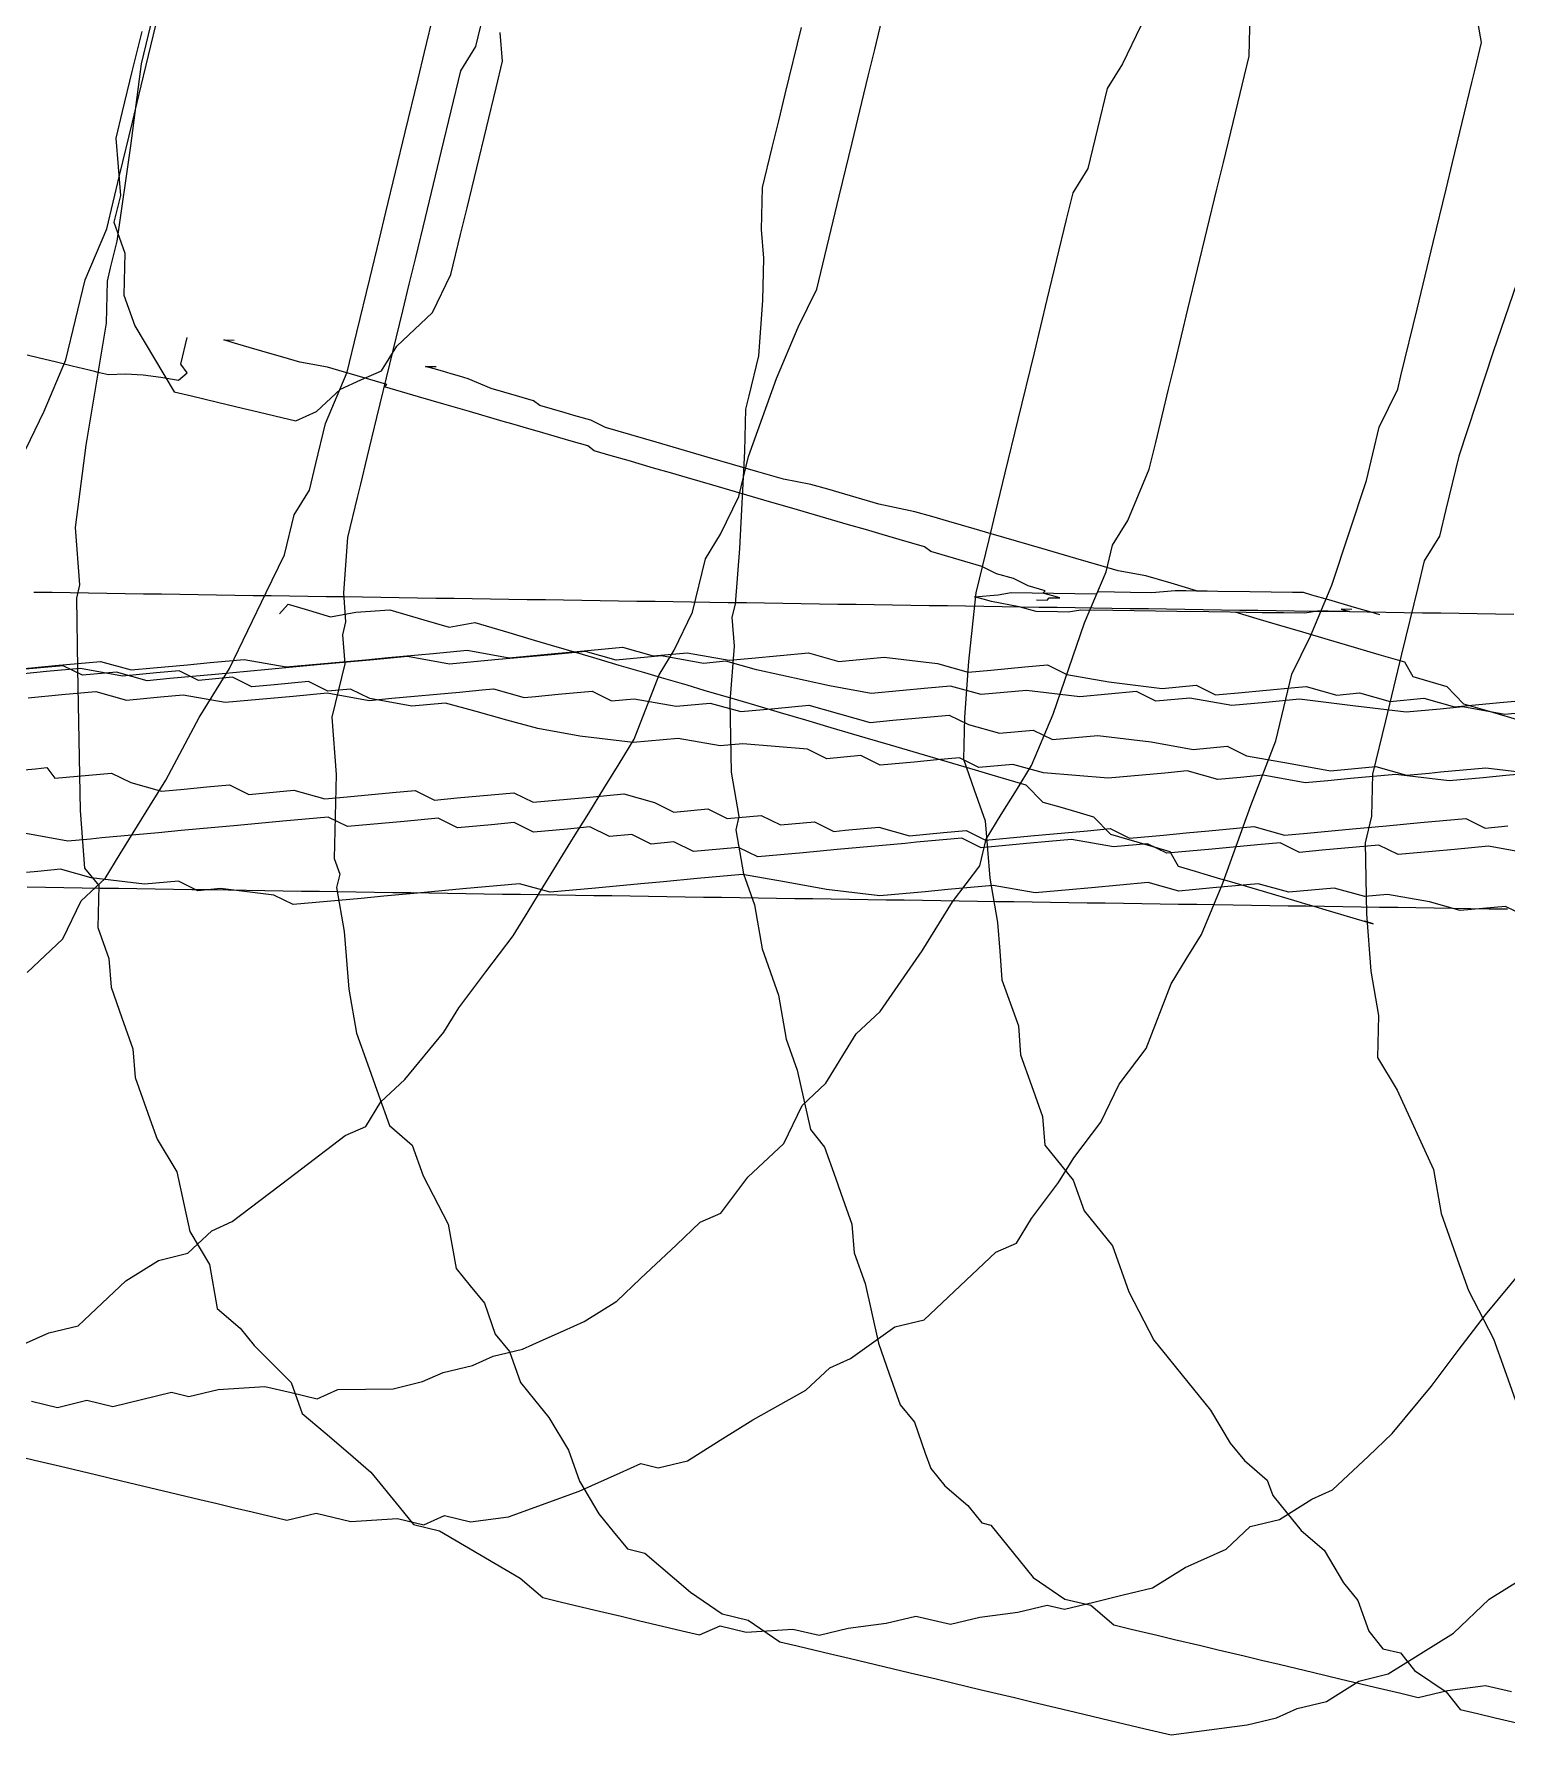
# Model space of a CAD drawing. Extents: x -228 to 716, y 164 to 702.
# Drawn here: x 288.5 to 395.9, y 376.5 to 500.5 of the extents above; entities that cross this region are included whole.
import ezdxf

# ---------------------------------------------------------------- set-up
doc = ezdxf.new("R2010")
doc.units = 0

msp = doc.modelspace()

# ---------------------------------------------------------------- linework, layer by layer
at = {"layer": '1', "color": 252}
for points in [[(286.011, 397.13, -165.102), (288.549, 396.525, -168.136), (290.45, 396.072, -170.41), (292.985, 395.467, -173.443), (294.89, 395.012, -175.72), (297.426, 394.41, -178.748), (300.598, 393.652, -182.544), (301.865, 393.351, -184.06), (303.13, 393.047, -185.578), (304.4, 392.745, -187.095), (306.937, 392.139, -190.128), (309.073, 392.657, -192.401), (311.612, 392.052, -195.435), (315.017, 392.269, -199.221), (316.919, 391.815, -201.497), (318.422, 392.484, -203.013), (320.325, 392.033, -205.285), (323.095, 392.397, -208.315), (328.24, 394.255, -213.616), (331.246, 395.598, -216.646), (332.75, 396.265, -218.16), (334.018, 395.964, -219.677), (336.155, 396.481, -221.95), (338.528, 397.972, -224.218), (340.9, 399.461, -226.488), (344.776, 401.623, -230.272), (346.515, 403.262, -231.783), (348.02, 403.932, -233.297), (351.261, 406.243, -236.321), (353.399, 406.763, -238.593), (355.138, 408.403, -240.106), (358.613, 411.687, -243.129), (360.117, 412.354, -244.64), (361.221, 414.148, -245.395), (363.197, 416.761, -246.903), (364.298, 418.557, -247.653), (366.272, 421.169, -249.166), (367.609, 423.933, -249.914), (369.584, 426.547, -251.423), (371.397, 431.257, -252.168), (372.499, 433.05, -252.92), (373.604, 434.842, -253.672), (375.179, 438.581, -254.42), (377.223, 444.259, -255.164), (379.034, 448.968, -255.907), (380.209, 453.829, -255.891), (381.551, 456.596, -256.643), (383.12, 460.332, -257.393), (385.636, 467.958, -258.128), (386.578, 471.845, -258.116), (387.916, 474.607, -258.867), (388.152, 475.581, -258.863), (389.329, 480.441, -258.85), (390.502, 485.301, -258.835), (391.447, 489.189, -258.824), (391.915, 491.131, -258.819), (392.622, 494.046, -258.811), (393.324, 496.963, -258.802), (393.56, 497.935, -258.798), (394.032, 499.88, -258.793), (393.466, 503.097, -257.269)], [(286.593, 404.458, -258.391), (289.598, 405.796, -261.416), (291.733, 406.317, -263.689), (293.472, 407.959, -265.2), (295.211, 409.601, -266.711), (297.58, 411.09, -268.98), (299.718, 411.61, -271.254), (301.459, 413.251, -272.764), (302.964, 413.92, -274.28), (307.073, 417.051, -278.06), (311.186, 420.183, -281.843), (312.688, 420.853, -283.355), (313.792, 422.645, -284.108), (315.531, 424.285, -285.62), (318.374, 427.722, -287.883), (319.478, 429.514, -288.636), (321.451, 432.128, -290.147), (323.425, 434.743, -291.655), (324.529, 436.534, -292.406), (325.633, 438.327, -293.159), (327.841, 441.913, -294.664), (328.945, 443.706, -295.416), (330.049, 445.498, -296.17), (331.155, 447.291, -296.924), (332.257, 449.085, -297.675), (334.068, 453.792, -298.419), (335.172, 455.586, -299.176), (336.513, 458.35, -299.924), (337.45, 462.238, -299.913), (338.554, 464.031, -300.664), (339.897, 466.796, -301.416), (340.602, 469.713, -301.407), (342.645, 475.394, -302.149), (344.222, 479.128, -302.896), (345.563, 481.893, -303.645), (347.207, 488.697, -303.627), (348.146, 492.586, -303.616), (348.852, 495.503, -303.608), (349.324, 497.447, -303.601), (349.793, 499.391, -303.596), (350.733, 503.278, -303.585)], [(297.497, 503.203, -90.9323), (296.322, 498.342, -90.9456), (295.547, 492.361, -91.7205), (294.536, 485.403, -92.4989), (294.064, 483.458, -92.5045), (293.831, 482.488, -92.5072), (293.757, 479.422, -93.2738), (292.278, 470.52, -94.0561), (291.498, 464.537, -94.8314), (291.828, 460.347, -96.3602), (291.594, 459.375, -96.361), (291.685, 454.214, -97.8933), (291.778, 449.052, -99.424), (291.869, 443.889, -100.955), (292.196, 439.698, -102.483), (293.229, 438.421, -104.003), (293.159, 435.357, -104.767), (293.957, 433.109, -106.291), (294.12, 431.013, -107.056), (294.919, 428.766, -108.578), (295.716, 426.521, -110.099), (295.883, 424.427, -110.863), (297.077, 421.057, -113.147), (297.477, 419.931, -113.91), (298.909, 417.535, -116.189), (299.87, 413.194, -118.475), (301.302, 410.798, -120.756), (301.866, 407.577, -122.28), (303.533, 406.151, -124.558), (304.566, 404.878, -126.077), (307.264, 402.178, -129.875), (308.063, 399.93, -131.397), (309.73, 398.507, -133.675), (311.399, 397.079, -135.953), (313.064, 395.653, -138.231), (315.133, 393.106, -141.268), (316.165, 391.83, -142.788), (318.066, 391.378, -145.063), (321.002, 389.651, -148.858), (323.938, 387.922, -152.653), (325.604, 386.496, -154.931), (326.873, 386.193, -156.449), (329.41, 385.586, -159.483), (331.31, 385.135, -161.757), (332.58, 384.832, -163.275), (335.749, 384.078, -167.065), (337.016, 383.773, -168.582), (338.522, 384.442, -170.098), (340.423, 383.99, -172.373), (343.831, 384.203, -176.159), (345.733, 383.75, -178.434), (347.866, 384.27, -180.709), (350.64, 384.636, -183.738), (352.779, 385.154, -186.012), (355.315, 384.55, -189.045), (357.452, 385.069, -191.316), (360.225, 385.435, -194.349), (362.359, 385.955, -196.62), (363.63, 385.652, -198.135), (365.766, 386.171, -200.41), (367.904, 386.689, -202.679), (370.041, 387.209, -204.953), (372.415, 388.698, -207.223), (375.422, 390.037, -210.253), (377.157, 391.678, -211.762), (379.297, 392.195, -214.036), (381.667, 393.687, -216.305), (383.172, 394.355, -217.82), (385.781, 396.817, -220.085), (387.517, 398.459, -221.597), (390.361, 401.895, -223.861), (392.335, 404.507, -225.37), (394.309, 407.121, -226.876), (397.152, 410.555, -229.14)], [(321.407, 502.519, -76.0805), (320.7, 499.605, -76.0887), (319.596, 497.812, -75.3368), (318.892, 494.898, -75.3443), (318.186, 491.981, -75.3517), (317.011, 487.12, -75.3664), (316.306, 484.204, -75.3739), (315.835, 482.26, -75.3794), (315.366, 480.318, -75.3841), (313.486, 472.541, -75.4064), (312.779, 469.623, -75.4157), (312.31, 467.681, -75.4219), (312.074, 466.707, -75.4236), (311.367, 463.792, -75.4323), (311.063, 459.753, -76.2031), (311.226, 457.657, -76.9658), (310.991, 456.688, -76.9684), (311.156, 454.59, -77.7333), (310.214, 450.702, -77.7438), (310.543, 446.51, -79.2723), (310.472, 443.446, -80.0385), (310.398, 440.379, -80.8052), (310.801, 439.255, -81.567), (310.563, 438.284, -81.5699), (311.125, 435.062, -83.095), (311.454, 430.873, -84.623), (312.016, 427.656, -86.1458), (312.814, 425.407, -87.6691), (313.611, 423.161, -89.1914), (314.41, 420.914, -90.7135), (316.079, 419.489, -92.9921), (316.876, 417.244, -94.5146), (318.708, 413.722, -97.5563), (319.27, 410.505, -99.0794), (320.303, 409.231, -100.599), (321.336, 407.956, -102.119), (322.134, 405.709, -103.643), (323.166, 404.434, -105.162), (323.963, 402.19, -106.684), (324.999, 400.912, -108.202), (326.031, 399.638, -109.723), (327.464, 397.241, -112.003), (328.262, 394.994, -113.525), (329.692, 392.596, -115.805), (330.727, 391.323, -117.324), (331.761, 390.049, -118.845), (333.027, 389.747, -120.36), (336.363, 386.895, -124.918), (338.663, 385.318, -127.951), (340.567, 384.863, -130.229), (342.868, 383.285, -133.264), (344.136, 382.985, -134.783), (346.671, 382.38, -137.814), (347.939, 382.077, -139.332), (349.844, 381.624, -141.607), (352.378, 381.019, -144.639), (354.279, 380.568, -146.916), (355.55, 380.262, -148.432), (357.451, 379.81, -150.708), (359.99, 379.205, -153.741), (361.256, 378.901, -155.258), (364.426, 378.146, -159.047), (366.963, 377.542, -162.081), (369.5, 376.935, -165.116), (371.402, 376.482, -167.391), (374.173, 376.85, -170.421), (376.945, 377.219, -173.453), (379.082, 377.734, -175.725), (380.585, 378.406, -177.24), (382.724, 378.924, -179.513), (385.095, 380.415, -181.781), (387.232, 380.931, -184.054), (389.607, 382.423, -186.324), (391.978, 383.912, -188.592), (394.585, 386.377, -190.859), (396.957, 387.863, -193.128)], [(287.907, 470.243, -346.891), (289.248, 473.008, -347.64), (290.822, 476.744, -348.386), (291.527, 479.657, -348.38), (292.233, 482.574, -348.372), (293.807, 486.311, -349.116), (294.748, 490.201, -349.107), (295.688, 494.088, -349.096), (296.159, 496.03, -349.09), (297.57, 501.863, -349.073)], [(288.001, 432.071, -318.1), (290.609, 434.53, -320.368), (291.948, 437.295, -321.119), (293.688, 438.937, -322.63), (294.791, 440.729, -323.381), (296.998, 444.316, -324.887), (298.105, 446.107, -325.64), (300.546, 450.665, -327.143), (302.755, 454.251, -328.648), (304.098, 457.015, -329.4), (305.435, 459.78, -330.151), (306.775, 462.542, -330.898), (307.48, 465.46, -330.893), (308.584, 467.255, -331.642), (309.053, 469.199, -331.637), (309.761, 472.114, -331.628), (311.336, 475.852, -332.377), (312.04, 478.768, -332.369), (312.98, 482.656, -332.358), (313.686, 485.573, -332.349), (314.158, 487.515, -332.342), (314.861, 490.43, -332.334), (315.567, 493.345, -332.325), (316.508, 497.235, -332.315), (316.978, 499.178, -332.31), (317.684, 502.095, -332.302)], [(288.315, 400.822, -211.387), (290.22, 400.368, -213.66), (292.355, 400.886, -215.932), (294.258, 400.431, -218.207), (298.533, 401.468, -222.752), (299.799, 401.167, -224.269), (301.937, 401.684, -226.541), (305.343, 401.9, -230.331), (307.248, 401.447, -232.606), (309.147, 400.992, -234.882), (310.652, 401.663, -236.394), (314.69, 401.728, -240.942), (316.829, 402.246, -243.214), (318.331, 402.913, -244.73), (320.47, 403.434, -246.999), (321.972, 404.103, -248.515), (324.11, 404.623, -250.787), (325.612, 405.29, -252.301), (327.116, 405.962, -253.815), (328.622, 406.629, -255.329), (330.991, 408.119, -257.597), (332.73, 409.762, -259.111), (335.339, 412.224, -261.378), (337.076, 413.865, -262.886), (338.58, 414.533, -264.402), (340.553, 417.148, -265.91), (343.162, 419.61, -268.178), (344.501, 422.376, -268.93), (346.238, 424.02, -270.437), (348.448, 427.603, -271.943), (350.186, 429.244, -273.457), (353.263, 433.652, -275.716), (355.474, 437.237, -277.221), (357.446, 439.852, -278.732), (357.915, 441.794, -278.726), (359.022, 443.589, -279.478), (360.123, 445.38, -280.23), (361.23, 447.174, -280.983), (362.803, 450.912, -281.732), (365.086, 457.564, -282.468), (366.659, 461.301, -283.218), (367.13, 463.24, -283.213), (368.233, 465.037, -283.966), (369.807, 468.774, -284.712), (370.276, 470.718, -284.706), (370.748, 472.662, -284.703), (371.217, 474.605, -284.696), (371.687, 476.551, -284.689), (372.628, 480.437, -284.678), (373.334, 483.353, -284.672), (374.038, 486.269, -284.664), (374.745, 489.185, -284.654), (375.214, 491.128, -284.649), (375.919, 494.045, -284.64), (377.098, 498.905, -284.625), (377.168, 501.973, -283.86)], [(369.188, 501.099, -22.658), (367.848, 498.336, -21.9079), (366.744, 496.543, -21.1554), (366.041, 493.628, -21.1647), (365.333, 490.711, -21.1724), (364.228, 488.919, -20.4203), (363.758, 486.976, -20.4242), (362.348, 481.143, -20.4417), (361.408, 477.253, -20.4528), (360.229, 472.395, -20.4684), (359.29, 468.505, -20.4786), (358.585, 465.59, -20.4864), (358.115, 463.644, -20.4908), (357.175, 459.755, -20.5039), (356.633, 454.747, -21.2777), (356.327, 450.705, -22.0452), (356.258, 447.64, -22.8121), (357.052, 445.394, -24.3347), (357.852, 443.146, -25.8561), (358.181, 438.957, -27.3847), (358.744, 435.736, -28.9105), (358.905, 433.644, -29.6711), (359.07, 431.547, -30.4358), (360.266, 428.178, -32.7192), (360.431, 426.082, -33.4852), (361.229, 423.836, -35.0091), (362.026, 421.59, -36.5302), (362.19, 419.494, -37.2942), (364.257, 416.945, -40.3325), (365.054, 414.697, -41.853), (367.122, 412.151, -44.8933), (368.319, 408.783, -47.1785), (370.148, 405.261, -50.2172), (371.183, 403.986, -51.7397), (372.213, 402.712, -53.2566), (374.28, 400.161, -56.2973), (375.715, 397.763, -58.5763), (376.745, 396.49, -60.0953), (378.414, 395.066, -62.3729), (378.813, 393.943, -63.1355), (379.846, 392.668, -64.6545), (380.88, 391.392, -66.1746), (382.546, 389.967, -68.4517), (383.976, 387.571, -70.733), (385.01, 386.296, -72.2516), (385.809, 384.047, -73.7747), (386.843, 382.774, -75.2939), (388.111, 382.471, -76.8099), (389.142, 381.195, -78.3306), (391.443, 379.618, -81.3688), (392.477, 378.345, -82.8844), (393.746, 378.042, -84.3993), (395.015, 377.743, -85.9178), (397.549, 377.137, -88.9521)], [(296.356, 500.69, -195.566), (295.649, 497.774, -195.574), (294.944, 494.857, -195.583), (294.472, 492.913, -195.588), (294.641, 490.821, -196.35), (294.803, 488.725, -197.116), (294.332, 486.78, -197.12), (295.13, 484.533, -198.642), (295.061, 481.466, -199.41), (295.857, 479.221, -200.932), (297.29, 476.821, -203.213), (298.72, 474.425, -205.494), (299.989, 474.121, -207.009), (301.894, 473.668, -209.285), (303.794, 473.214, -211.561), (304.428, 473.062, -212.319), (307.6, 472.308, -216.109), (309.103, 472.977, -217.624), (310.84, 474.618, -219.135), (312.343, 475.285, -220.648), (313.847, 475.958, -222.163), (314.952, 477.75, -222.915), (317.562, 480.212, -225.183), (318.896, 482.977, -225.933), (319.604, 485.894, -225.924), (320.074, 487.837, -225.918), (320.78, 490.752, -225.911), (321.485, 493.668, -225.903), (322.189, 496.585, -225.895), (322.66, 498.526, -225.89), (322.498, 500.626, -225.124)], [(344.42, 500.98, -44.6636), (343.245, 496.119, -44.6777), (342.775, 494.177, -44.6835), (342.303, 492.231, -44.688), (341.6, 489.316, -44.6943), (341.527, 486.248, -45.4632), (341.69, 484.155, -46.2257), (341.619, 481.089, -46.9925), (341.312, 477.047, -47.7619), (340.61, 474.132, -47.7684), (340.373, 473.161, -47.7739), (340.302, 470.093, -48.5394), (339.926, 462.986, -50.0761), (339.621, 458.946, -50.8455), (339.382, 457.977, -50.8486), (339.547, 455.879, -51.6148), (339.24, 451.84, -52.3833), (339.335, 446.679, -53.9128), (339.896, 443.459, -55.4375), (339.659, 442.484, -55.4409), (340.225, 439.268, -56.9671), (341.023, 437.021, -58.4873), (341.584, 433.803, -60.0134), (342.782, 430.433, -62.2969), (343.347, 427.216, -63.8216), (344.142, 424.968, -65.3444), (345.104, 420.629, -67.6299), (346.137, 419.352, -69.1508), (346.935, 417.106, -70.6708), (347.335, 415.984, -71.4318), (348.132, 413.736, -72.9545), (348.296, 411.641, -73.7198), (349.092, 409.395, -75.2387), (350.057, 405.056, -77.5246), (350.855, 402.806, -79.0488), (351.651, 400.56, -80.5709), (352.688, 399.286, -82.0879), (353.482, 397.041, -83.6139), (353.881, 395.918, -84.3748), (354.914, 394.642, -85.8945), (356.582, 393.219, -88.1707), (357.612, 391.942, -89.6902), (358.248, 391.789, -90.449), (360.314, 389.24, -93.4867), (361.348, 387.968, -95.0078), (363.649, 386.391, -98.0442), (365.554, 385.936, -100.32), (367.219, 384.513, -102.598), (368.488, 384.209, -104.115), (370.391, 383.757, -106.389), (371.655, 383.455, -107.905), (373.561, 383, -110.18), (374.827, 382.697, -111.697), (376.73, 382.243, -113.974), (377.998, 381.941, -115.49), (379.266, 381.637, -117.008), (381.801, 381.035, -120.041), (383.708, 380.58, -122.315), (386.242, 379.975, -125.349), (388.143, 379.521, -127.625), (389.413, 379.219, -129.141), (391.55, 379.735, -131.413), (394.322, 380.102, -134.444), (396.221, 379.65, -136.719)], [(397.157, 483.991, -3.7744), (394.875, 477.34, -3.0347), (392.363, 469.718, -2.2971), (391.422, 465.827, -2.3079), (390.955, 463.882, -2.3141), (389.847, 462.09, -1.5644), (389.377, 460.142, -1.5693), (388.202, 455.286, -1.5817), (387.028, 450.424, -1.5941), (386.085, 446.535, -1.6069), (386.014, 443.47, -2.3751), (385.543, 441.528, -2.379), (385.637, 436.365, -3.9089), (385.965, 432.172, -5.4379), (386.528, 428.954, -6.9633), (386.454, 425.887, -7.7297), (387.889, 423.49, -10.0099), (390.517, 417.722, -14.5725), (391.078, 414.505, -16.1018), (392.276, 411.134, -18.3825), (393.074, 408.889, -19.903), (394.904, 405.368, -22.9464), (395.702, 403.12, -24.4708), (396.498, 400.874, -25.9927)], [(288.019, 477.12, -242.675), (288.901, 476.904, -241.891), (290.049, 476.624, -240.875), (291.279, 476.323, -239.789), (292.532, 476.015, -238.68), (292.906, 475.924, -238.346), (293.053, 475.887, -238.217), (293.064, 475.885, -238.207), (293.064, 475.885, -238.207), (293.064, 475.885, -238.207), (293.064, 475.885, -238.207), (293.064, 475.885, -238.207), (293.064, 475.885, -238.207), (293.948, 475.672, -237.424), (295.178, 475.73, -236.407), (296.462, 475.65, -235.322), (297.75, 475.488, -234.21), (299.033, 475.273, -233.096), (299.683, 475.815, -232.661), (299.211, 476.44, -231.862), (299.211, 476.44, -231.862), (299.211, 476.44, -231.862), (299.211, 476.44, -231.862), (299.211, 476.44, -231.862), (299.211, 476.44, -231.862), (299.682, 478.381, -231.855)], [(361.581, 459.241, -383.522), (362.358, 459.229, -382.894), (362.517, 459.399, -381.497), (362.517, 459.399, -381.497), (363.294, 459.386, -380.868), (362.677, 459.565, -380.103), (362.677, 459.565, -380.103), (362.677, 459.565, -380.103), (362.677, 459.565, -380.103), (362.677, 459.565, -380.103), (362.677, 459.565, -380.103), (362.677, 459.565, -380.103), (362.677, 459.565, -380.103), (362.058, 459.746, -379.336), (362.218, 459.913, -377.941), (360.984, 460.272, -376.41), (359.908, 460.8, -373.483), (358.672, 461.159, -371.951), (357.597, 461.687, -369.027), (356.362, 462.047, -367.492), (355.127, 462.407, -365.963), (353.892, 462.766, -364.431), (353.434, 463.114, -362.271), (351.581, 463.651, -359.972), (350.345, 464.012, -358.44), (349.112, 464.371, -356.91), (347.876, 464.73, -355.379), (346.641, 465.09, -353.847), (345.405, 465.449, -352.315), (344.172, 465.809, -350.784), (341.699, 466.526, -347.721), (340.465, 466.886, -346.188), (339.228, 467.246, -344.657), (337.995, 467.606, -343.126), (336.142, 468.145, -340.83), (334.909, 468.503, -339.299), (333.672, 468.862, -337.767), (331.82, 469.402, -335.469), (330.584, 469.762, -333.938), (329.348, 470.121, -332.405), (328.891, 470.47, -330.245), (327.655, 470.829, -328.714), (325.185, 471.548, -325.651), (324.568, 471.727, -324.885), (323.332, 472.087, -323.354), (322.716, 472.266, -322.588), (320.243, 472.984, -319.524), (318.393, 473.524, -317.228), (316.537, 474.065, -314.929), (315.304, 474.424, -313.399), (314.068, 474.782, -311.868), (314.228, 474.952, -310.473), (312.992, 475.311, -308.94), (311.14, 475.849, -306.645), (309.905, 476.21, -305.111), (307.893, 476.581, -304.21), (306.657, 476.94, -302.678), (306.657, 476.94, -302.678), (306.041, 477.119, -301.913), (304.187, 477.659, -299.615), (302.952, 478.019, -298.084), (302.334, 478.198, -297.318), (303.11, 478.187, -296.688)], [(373.255, 459.918, -367.734), (371.404, 460.458, -365.438), (369.551, 460.997, -363.139), (367.539, 461.369, -362.238), (366.305, 461.728, -360.709), (364.453, 462.267, -358.41), (363.216, 462.627, -356.878), (361.982, 462.985, -355.348), (360.129, 463.525, -353.048), (358.276, 464.065, -350.752), (357.042, 464.423, -349.221), (355.189, 464.963, -346.925), (353.954, 465.321, -345.392), (352.718, 465.68, -343.861), (350.088, 466.232, -342.194), (348.852, 466.592, -340.66), (347.617, 466.951, -339.13), (346.381, 467.311, -337.597), (345.148, 467.669, -336.068), (343.135, 468.04, -335.165), (341.282, 468.581, -332.869), (339.43, 469.119, -330.571), (337.578, 469.659, -328.273), (336.341, 470.018, -326.74), (335.107, 470.378, -325.211), (333.872, 470.737, -323.679), (332.018, 471.276, -321.381), (330.166, 471.815, -319.085), (329.09, 472.344, -316.156), (327.855, 472.703, -314.627), (327.237, 472.882, -313.859), (325.385, 473.42, -311.564), (324.927, 473.768, -309.401), (323.692, 474.129, -307.87), (321.84, 474.666, -305.574), (320.148, 475.375, -301.88), (319.529, 475.554, -301.116), (318.912, 475.734, -300.35), (318.293, 475.914, -299.582), (318.293, 475.914, -299.582), (317.676, 476.094, -298.818), (317.676, 476.094, -298.818), (317.057, 476.272, -298.052), (317.835, 476.262, -297.423)], [(396.385, 458.188, -359.29), (395.053, 458.208, -360.368), (393.719, 458.229, -361.448), (392.387, 458.25, -362.527), (391.056, 458.269, -363.605), (389.725, 458.289, -364.684), (388.392, 458.308, -365.764), (387.06, 458.329, -366.843), (385.727, 458.35, -367.921), (384.396, 458.368, -369), (383.064, 458.389, -370.079), (381.732, 458.407, -371.158), (380.399, 458.427, -372.237), (379.068, 458.448, -373.317), (377.734, 458.468, -374.395), (376.403, 458.486, -375.474), (375.071, 458.507, -376.553), (373.739, 458.528, -377.632), (372.407, 458.546, -378.709), (371.074, 458.567, -379.789), (369.744, 458.585, -380.87), (368.41, 458.605, -381.947), (367.079, 458.625, -383.027), (365.747, 458.644, -384.106), (364.414, 458.666, -385.183), (363.082, 458.686, -386.262), (361.751, 458.704, -387.342), (360.416, 458.725, -388.421), (359.085, 458.745, -389.501), (357.753, 458.763, -390.579), (356.421, 458.783, -391.658), (355.091, 458.804, -392.738), (353.758, 458.825, -393.816), (352.426, 458.843, -394.896), (351.093, 458.864, -395.973), (349.763, 458.882, -397.054), (348.429, 458.903, -398.132), (347.099, 458.922, -399.211), (345.764, 458.943, -400.29), (344.434, 458.963, -401.369), (343.103, 458.982, -402.449), (341.769, 459.002, -403.527), (340.439, 459.022, -404.604), (339.103, 459.042, -405.683), (337.771, 459.061, -406.762), (336.44, 459.082, -407.842), (335.109, 459.101, -408.92), (333.778, 459.121, -410), (332.445, 459.14, -411.079), (331.113, 459.162, -412.159), (329.782, 459.18, -413.238), (328.449, 459.2, -414.315), (327.116, 459.22, -415.395), (325.785, 459.241, -416.474), (324.453, 459.261, -417.552), (323.119, 459.28, -418.63), (321.786, 459.301, -419.71), (320.456, 459.32, -420.789), (319.124, 459.339, -421.869), (317.793, 459.359, -422.948), (316.461, 459.378, -424.026), (315.127, 459.397, -425.105), (313.795, 459.418, -426.183), (312.464, 459.438, -427.264), (311.13, 459.46, -428.342), (309.8, 459.478, -429.422), (308.466, 459.497, -430.499), (307.135, 459.517, -431.578), (305.802, 459.538, -432.658), (304.472, 459.554, -433.738), (303.14, 459.578, -434.816), (301.807, 459.597, -435.895), (300.475, 459.616, -436.974), (299.141, 459.637, -438.053), (297.812, 459.656, -439.131), (296.478, 459.675, -440.209), (295.147, 459.696, -441.289), (293.815, 459.715, -442.368), (292.483, 459.734, -443.447), (291.151, 459.755, -444.529), (289.819, 459.776, -445.606), (288.486, 459.795, -446.684)], [(306.403, 458.226, -435.169), (307.027, 458.931, -434.833), (307.027, 458.931, -434.833), (307.027, 458.931, -434.833), (307.027, 458.931, -434.833), (307.027, 458.931, -434.833), (307.027, 458.931, -434.833), (307.027, 458.931, -434.833), (307.027, 458.931, -434.833), (307.027, 458.931, -434.833), (308.262, 458.567, -436.363), (310.117, 458.021, -438.657), (311.977, 458.363, -439.85), (314.454, 458.523, -441.808), (315.69, 458.16, -443.338), (316.927, 457.795, -444.868), (318.781, 457.249, -447.162), (320.641, 457.591, -448.356), (323.113, 456.863, -451.415), (324.967, 456.316, -453.709), (326.203, 455.953, -455.239), (328.057, 455.407, -457.533), (329.294, 455.043, -459.062), (331.148, 454.497, -461.357), (333.001, 453.951, -463.652), (334.237, 453.587, -465.182), (336.092, 453.042, -467.475), (337.328, 452.677, -469.006), (339.799, 451.95, -472.064), (341.036, 451.585, -473.594), (342.89, 451.04, -475.888), (344.744, 450.494, -478.183), (346.598, 449.948, -480.477), (349.07, 449.219, -483.536), (350.924, 448.675, -485.83), (352.161, 448.309, -487.36), (354.633, 447.582, -490.419), (357.105, 446.854, -493.478), (358.341, 446.49, -495.008), (359.577, 446.126, -496.537), (360.813, 445.763, -498.067), (362.044, 444.51, -500.697), (363.279, 444.147, -502.227), (364.516, 443.782, -503.757), (365.752, 443.418, -505.287), (366.982, 442.167, -507.917), (370.073, 441.257, -511.74), (371.309, 440.893, -513.27), (371.921, 439.823, -515.136), (373.157, 439.46, -516.665), (373.775, 439.277, -517.43), (375.011, 438.913, -518.959), (375.629, 438.732, -519.725), (376.865, 438.367, -521.254), (378.101, 438.004, -522.784), (380.573, 437.276, -525.843), (381.192, 437.093, -526.607), (381.81, 436.911, -527.373), (382.428, 436.729, -528.137), (384.9, 436.001, -531.197), (386.136, 435.638, -532.726), (385.518, 435.819, -531.962)], [(384.57, 458.557, -367.429), (384.57, 458.557, -367.429), (383.797, 458.568, -368.061), (384.414, 458.389, -368.826), (383.637, 458.401, -369.457), (382.86, 458.415, -370.085), (382.082, 458.423, -370.714), (381.146, 458.268, -372.739), (379.592, 458.292, -373.998), (378.039, 458.313, -375.256), (375.707, 458.347, -377.143), (374.152, 458.372, -378.402), (371.822, 458.407, -380.292), (368.714, 458.452, -382.812), (367.158, 458.474, -384.069), (364.827, 458.51, -385.956), (363.893, 458.352, -387.98), (363.114, 458.366, -388.61), (363.114, 458.366, -388.61), (363.114, 458.366, -388.61), (363.114, 458.366, -388.61), (361.562, 458.389, -389.87), (361.562, 458.389, -389.87), (361.562, 458.389, -389.87), (361.562, 458.389, -389.87), (361.562, 458.389, -389.87), (360.324, 458.749, -388.337), (358.314, 459.119, -387.435), (357.696, 459.298, -386.67), (357.079, 459.478, -385.904), (357.079, 459.478, -385.904), (357.079, 459.478, -385.904), (357.079, 459.478, -385.904), (357.079, 459.478, -385.904), (357.079, 459.478, -385.904), (358.791, 459.623, -383.25), (359.729, 459.779, -381.225), (361.282, 459.755, -379.966), (364.39, 459.711, -377.449), (365.946, 459.688, -376.191), (366.104, 459.855, -374.794), (366.104, 459.855, -374.794), (368.437, 459.822, -372.906), (369.989, 459.797, -371.649), (369.989, 459.797, -371.649), (371.702, 459.942, -368.993), (372.48, 459.931, -368.364), (373.255, 459.918, -367.734), (373.255, 459.918, -367.734), (373.255, 459.918, -367.734), (374.034, 459.907, -367.104), (374.811, 459.895, -366.476), (377.142, 459.862, -364.588), (377.142, 459.862, -364.588), (378.697, 459.838, -363.329), (378.697, 459.838, -363.329), (378.697, 459.838, -363.329), (380.25, 459.814, -362.071), (381.027, 459.803, -361.442), (381.027, 459.803, -361.442), (381.027, 459.803, -361.442), (381.027, 459.803, -361.442), (381.027, 459.803, -361.442), (381.644, 459.624, -362.207), (382.879, 459.265, -363.738), (384.733, 458.724, -366.036), (385.968, 458.366, -367.568), (385.968, 458.366, -367.568), (385.968, 458.366, -367.568), (386.585, 458.187, -368.332), (386.585, 458.187, -368.332), (386.585, 458.187, -368.332), (386.585, 458.187, -368.332), (386.585, 458.187, -368.332)], [(376.045, 458.366, -380.23), (377.9, 457.819, -382.524), (379.136, 457.455, -384.054), (380.99, 456.909, -386.349), (382.843, 456.364, -388.642), (384.08, 455.999, -390.172), (386.553, 455.271, -393.231), (388.406, 454.726, -395.525), (389.019, 453.656, -397.391), (391.491, 452.928, -400.451), (392.722, 451.676, -403.082), (394.576, 451.13, -405.376), (397.047, 450.403, -408.435)], [(398.205, 451.123, -380.38), (395.73, 450.895, -382.059), (392.669, 451.441, -384.767), (391.019, 451.289, -385.886), (388.543, 451.06, -387.566), (384.656, 451.53, -390.834), (380.77, 452, -394.1), (378.294, 451.771, -395.778), (377.47, 451.694, -396.339), (375.82, 451.543, -397.459), (372.759, 452.088, -400.166), (370.284, 451.859, -401.847), (368.87, 452.558, -403.433), (364.746, 452.177, -406.231), (360.86, 452.648, -409.501), (357.559, 452.342, -411.74), (355.324, 452.965, -413.888), (353.672, 452.81, -415.006), (349.546, 452.431, -417.806), (346.485, 452.978, -420.513), (341.187, 454.146, -425.367), (338.951, 454.768, -427.514), (337.3, 454.615, -428.634), (334.239, 455.162, -431.341), (330.94, 454.856, -433.581), (328.701, 455.481, -435.728), (326.228, 455.251, -437.408), (324.577, 455.098, -438.528), (322.101, 454.869, -440.206), (318.801, 454.565, -442.446), (315.74, 455.109, -445.154), (313.264, 454.882, -446.833), (311.615, 454.729, -447.953), (309.14, 454.501, -449.633), (305.84, 454.195, -451.873), (301.713, 453.814, -454.672), (298.413, 453.509, -456.912), (296.764, 453.356, -458.033), (294.528, 453.978, -460.181), (292.052, 453.75, -461.859), (290.639, 454.449, -463.445), (288.99, 454.296, -464.566), (285.689, 453.99, -466.806)], [(287.568, 454.227, -523.186), (290.043, 454.455, -521.507), (291.693, 454.608, -520.387), (293.343, 454.76, -519.268), (295.579, 454.139, -517.119), (297.229, 454.292, -515.999), (299.704, 454.52, -514.32), (301.353, 454.671, -513.198), (303.828, 454.901, -511.519), (306.891, 454.355, -508.813), (310.19, 454.66, -506.572), (311.841, 454.813, -505.453), (312.667, 454.888, -504.894), (314.316, 455.041, -503.774), (317.617, 455.345, -501.534), (320.092, 455.575, -499.854), (323.153, 455.028, -497.146), (326.453, 455.334, -494.907), (328.103, 455.487, -493.787), (331.405, 455.791, -491.549), (333.641, 455.168, -489.399), (336.116, 455.396, -487.721), (339.179, 454.851, -485.014), (340.828, 455.002, -483.895), (344.955, 455.384, -481.095), (347.189, 454.762, -478.947), (350.49, 455.067, -476.709), (354.378, 454.598, -473.442), (356.614, 453.974, -471.293), (358.263, 454.128, -470.173), (360.738, 454.357, -468.495), (362.388, 454.508, -467.374), (363.799, 453.81, -465.787), (366.861, 453.264, -463.08), (370.748, 452.794, -459.812), (373.224, 453.023, -458.134), (374.636, 452.323, -456.546), (376.286, 452.476, -455.425), (380.412, 452.858, -452.628), (381.234, 452.934, -452.065), (383.472, 452.311, -449.919), (385.123, 452.463, -448.8), (387.359, 451.841, -446.652), (389.834, 452.07, -444.973), (392.07, 451.448, -442.826), (395.371, 451.754, -440.586), (397.846, 451.983, -438.905)], [(397.441, 446.585, -412.571), (395.792, 446.433, -413.69), (394.142, 446.279, -414.809), (393.318, 446.204, -415.37), (392.491, 446.127, -415.928), (392.491, 446.127, -415.928), (391.666, 446.05, -416.489), (387.78, 446.522, -419.757), (384.48, 446.216, -421.997), (382.829, 446.063, -423.117), (382.004, 445.987, -423.677), (381.179, 445.911, -424.236), (378.118, 446.458, -426.944), (376.469, 446.304, -428.064), (374.818, 446.152, -429.184), (372.581, 446.774, -431.331), (370.931, 446.622, -432.451), (368.456, 446.393, -434.13), (366.806, 446.24, -435.25), (362.094, 446.634, -439.076), (359.857, 447.256, -441.224), (357.383, 447.027, -442.905), (355.97, 447.727, -444.49), (354.32, 447.575, -445.61), (352.671, 447.423, -446.731), (350.194, 447.193, -448.409), (348.783, 447.892, -449.997), (346.308, 447.662, -451.677), (344.897, 448.362, -453.264), (340.185, 448.756, -457.091), (338.534, 448.603, -458.21), (335.472, 449.149, -460.917), (332.173, 448.845, -463.157), (328.286, 449.314, -466.425), (325.225, 449.861, -469.132), (322.987, 450.483, -471.278), (320.75, 451.106, -473.425), (318.515, 451.727, -475.573), (316.04, 451.499, -477.253), (312.977, 452.047, -479.959), (311.567, 452.744, -481.547), (309.916, 452.59, -482.667), (308.505, 453.29, -484.255), (306.03, 453.061, -485.934), (304.379, 452.909, -487.054), (302.967, 453.608, -488.642), (300.492, 453.38, -490.321), (299.081, 454.077, -491.908), (297.43, 453.925, -493.027), (294.957, 453.696, -494.708), (291.894, 454.242, -497.416), (289.418, 454.016, -499.094), (287.768, 453.862, -500.214)], [(288.072, 452.108, -486.136), (290.547, 452.338, -484.456), (293.022, 452.568, -482.776), (295.26, 451.943, -480.628), (297.734, 452.173, -478.949), (299.384, 452.325, -477.828), (302.448, 451.778, -475.122), (303.272, 451.855, -474.563), (304.921, 452.007, -473.443), (305.746, 452.084, -472.883), (307.397, 452.235, -471.762), (309.872, 452.465, -470.084), (312.935, 451.918, -467.377), (314.583, 452.07, -466.256), (316.233, 452.223, -465.135), (317.883, 452.375, -464.016), (319.534, 452.528, -462.898), (321.184, 452.68, -461.777), (322.01, 452.757, -461.217), (324.246, 452.137, -459.069), (325.071, 452.212, -458.509), (326.72, 452.364, -457.389), (329.196, 452.592, -455.71), (330.608, 451.894, -454.122), (332.259, 452.045, -453.003), (335.32, 451.5, -450.296), (337.794, 451.728, -448.617), (340.03, 451.106, -446.468), (342.507, 451.335, -444.789), (344.982, 451.564, -443.109), (347.218, 450.941, -440.962), (349.455, 450.319, -438.815), (351.105, 450.472, -437.695), (352.755, 450.624, -436.575), (355.23, 450.852, -434.894), (356.642, 450.154, -433.309), (358.878, 449.531, -431.162), (361.354, 449.76, -429.482), (362.764, 449.062, -427.894), (364.416, 449.214, -426.774), (366.064, 449.366, -425.654), (369.952, 448.896, -422.387), (373.015, 448.35, -419.682), (375.489, 448.579, -418.002), (376.902, 447.88, -416.414), (379.962, 447.334, -413.706), (383.024, 446.787, -410.999), (386.324, 447.092, -408.759), (388.56, 446.471, -406.612), (390.212, 446.623, -405.493), (391.036, 446.7, -404.933), (394.335, 447.004, -402.693), (398.223, 446.535, -399.427)], [(286.137, 446.712, -561.135), (288.612, 446.941, -559.455), (289.438, 447.018, -558.895), (290.025, 446.242, -557.868), (290.85, 446.318, -557.309), (291.674, 446.395, -556.75), (294.15, 446.624, -555.069), (295.56, 445.925, -553.481), (297.798, 445.303, -551.334), (299.448, 445.455, -550.214), (301.097, 445.61, -549.095), (302.748, 445.76, -547.974), (302.748, 445.76, -547.974), (304.161, 445.061, -546.388), (307.46, 445.367, -544.148), (309.697, 444.745, -542.001), (311.347, 444.897, -540.881), (314.646, 445.202, -538.641), (316.297, 445.354, -537.521), (317.708, 444.656, -535.933), (319.357, 444.809, -534.813), (320.184, 444.885, -534.254), (323.483, 445.191, -532.013), (324.894, 444.49, -530.426), (327.371, 444.718, -528.747), (329.02, 444.873, -527.627), (331.494, 445.102, -525.946), (333.733, 444.478, -523.8), (335.145, 443.779, -522.214), (337.619, 444.008, -520.534), (339.03, 443.309, -518.946), (341.507, 443.537, -517.268), (342.918, 442.839, -515.679), (345.393, 443.069, -514.001), (346.804, 442.37, -512.412), (347.631, 442.445, -511.853), (350.105, 442.674, -510.174), (352.341, 442.051, -508.025), (354.817, 442.279, -506.346), (356.466, 442.433, -505.226), (357.877, 441.735, -503.639), (361.178, 442.039, -501.4), (362.828, 442.194, -500.279), (364.478, 442.345, -499.159), (365.304, 442.42, -498.599), (366.954, 442.573, -497.48), (368.364, 441.874, -495.892), (370.84, 442.104, -494.213), (372.49, 442.256, -493.092), (374.14, 442.409, -491.972), (377.441, 442.714, -489.733), (379.678, 442.09, -487.586), (381.328, 442.243, -486.466), (384.626, 442.548, -484.226), (387.102, 442.778, -482.546), (389.576, 443.006, -480.866), (392.878, 443.311, -478.626), (394.289, 442.613, -477.04), (395.94, 442.764, -475.921)], [(397.607, 440.734, -453.094), (394.544, 441.282, -455.801), (392.069, 441.053, -457.482), (390.419, 440.901, -458.601), (390.419, 440.901, -458.601), (387.944, 440.672, -460.281), (386.532, 441.369, -461.868), (386.532, 441.369, -461.868), (384.058, 441.141, -463.548), (382.407, 440.989, -464.667), (380.758, 440.836, -465.787), (379.346, 441.534, -467.374), (377.696, 441.38, -468.495), (374.395, 441.075, -470.734), (371.096, 440.772, -472.975), (369.683, 441.47, -474.56), (367.209, 441.24, -476.24), (364.147, 441.788, -478.949), (362.496, 441.635, -480.068), (360.846, 441.484, -481.187), (357.545, 441.178, -483.426), (356.135, 441.877, -485.015), (354.484, 441.725, -486.135), (352.835, 441.57, -487.255), (352.011, 441.495, -487.815), (349.534, 441.267, -489.494), (347.059, 441.037, -491.174), (344.584, 440.809, -492.854), (342.934, 440.657, -493.973), (341.283, 440.504, -495.093), (339.872, 441.202, -496.68), (337.398, 440.973, -498.36), (337.398, 440.973, -498.36), (336.572, 440.898, -498.919), (335.16, 441.597, -500.506), (333.508, 441.446, -501.626), (332.099, 442.142, -503.216), (330.448, 441.99, -504.333), (329.037, 442.688, -505.921), (327.386, 442.536, -507.041), (326.561, 442.461, -507.6), (324.911, 442.308, -508.721), (323.5, 443.007, -510.308), (321.85, 442.853, -511.429), (319.375, 442.625, -513.107), (317.962, 443.324, -514.695), (315.488, 443.095, -516.375), (313.838, 442.943, -517.496), (313.838, 442.943, -517.496), (313.838, 442.943, -517.496), (313.013, 442.867, -518.055), (311.363, 442.714, -519.174), (309.952, 443.412, -520.763), (308.301, 443.26, -521.881), (306.651, 443.107, -523), (303.351, 442.801, -525.241), (301.7, 442.651, -526.361), (299.225, 442.422, -528.038), (299.225, 442.422, -528.038), (297.575, 442.269, -529.159), (295.924, 442.116, -530.28), (293.45, 441.887, -531.96), (292.625, 441.811, -532.52), (290.974, 441.658, -533.639), (287.913, 442.204, -536.346)], [(397.18, 436.204, -500.073), (395.767, 436.902, -501.66), (392.469, 436.597, -503.901), (390.232, 437.22, -506.048), (387.171, 437.767, -508.754), (385.52, 437.615, -509.873), (383.283, 438.237, -512.022), (379.983, 437.932, -514.261), (377.747, 438.554, -516.409), (374.447, 438.25, -518.648), (371.971, 438.021, -520.328), (369.734, 438.643, -522.474), (365.608, 438.262, -525.275), (363.96, 438.109, -526.394), (361.484, 437.88, -528.075), (358.423, 438.427, -530.781), (356.772, 438.275, -531.9), (355.122, 438.121, -533.021), (353.471, 437.969, -534.141), (351.821, 437.818, -535.26), (350.171, 437.665, -536.381), (346.284, 438.134, -539.647), (343.223, 438.681, -542.354), (340.162, 439.227, -545.062), (338.511, 439.074, -546.182), (336.862, 438.922, -547.301), (334.387, 438.693, -548.982), (332.735, 438.539, -550.099), (329.436, 438.236, -552.34), (327.786, 438.082, -553.46), (327.786, 438.082, -553.46), (326.136, 437.931, -554.58), (323.9, 438.552, -556.728), (322.249, 438.4, -557.848), (319.774, 438.171, -559.527), (316.474, 437.865, -561.767), (313.998, 437.637, -563.445), (312.347, 437.485, -564.566), (309.873, 437.256, -566.246), (308.223, 437.104, -567.365), (307.398, 437.027, -567.926), (305.987, 437.727, -569.513), (302.101, 438.196, -572.78), (300.45, 438.043, -573.9), (299.037, 438.743, -575.488), (296.562, 438.513, -577.165), (292.676, 438.983, -580.432), (290.44, 439.605, -582.581), (288.789, 439.453, -583.7), (287.964, 439.377, -584.262)], [(288.013, 438.317, -606.577), (289.345, 438.298, -605.498), (290.678, 438.279, -604.419), (292.01, 438.257, -603.339), (293.342, 438.238, -602.262), (294.674, 438.219, -601.183), (296.006, 438.199, -600.104), (297.338, 438.179, -599.024), (298.67, 438.159, -597.945), (300.002, 438.138, -596.866), (301.334, 438.12, -595.788), (301.334, 438.12, -595.788), (302.666, 438.1, -594.709), (303.998, 438.08, -593.629), (305.332, 438.059, -592.552), (306.663, 438.039, -591.472), (307.997, 438.02, -590.395), (309.326, 438, -589.313), (310.659, 437.98, -588.236), (311.993, 437.961, -587.157), (313.323, 437.94, -586.079), (314.654, 437.921, -585), (315.988, 437.901, -583.919), (317.319, 437.882, -582.839), (318.651, 437.861, -581.759), (318.651, 437.861, -581.759), (319.984, 437.842, -580.683), (321.316, 437.821, -579.603), (322.648, 437.801, -578.525), (323.977, 437.782, -577.445), (325.311, 437.762, -576.366), (326.645, 437.742, -575.287), (327.975, 437.724, -574.207), (329.307, 437.704, -573.13), (330.639, 437.683, -572.049), (331.972, 437.663, -570.973), (333.305, 437.642, -569.893), (334.636, 437.625, -568.814), (335.968, 437.604, -567.735), (337.3, 437.582, -566.656), (338.632, 437.564, -565.577), (339.964, 437.544, -564.497), (341.297, 437.525, -563.42), (342.63, 437.505, -562.34), (343.961, 437.483, -561.261), (345.294, 437.465, -560.183), (346.624, 437.445, -559.104), (347.957, 437.425, -558.025), (349.29, 437.405, -556.947), (350.62, 437.385, -555.867), (351.952, 437.367, -554.789), (353.286, 437.345, -553.709), (354.615, 437.325, -552.628), (355.949, 437.307, -551.549), (357.281, 437.287, -550.472), (358.612, 437.267, -549.393), (359.945, 437.247, -548.314), (361.278, 437.227, -547.235), (362.609, 437.208, -546.156), (363.94, 437.188, -545.076), (365.275, 437.167, -543.998), (366.604, 437.149, -542.918), (367.937, 437.128, -541.841), (369.269, 437.107, -540.761), (370.602, 437.087, -539.683), (371.933, 437.068, -538.603), (373.266, 437.051, -537.524), (374.598, 437.029, -536.445), (375.931, 437.008, -535.368), (377.264, 436.989, -534.287), (378.594, 436.968, -533.208), (379.927, 436.949, -532.13), (381.257, 436.929, -531.051), (382.59, 436.909, -529.971), (383.924, 436.89, -528.893), (385.255, 436.871, -527.814), (386.586, 436.852, -526.733), (387.918, 436.831, -525.655), (389.25, 436.812, -524.576), (390.583, 436.791, -523.498), (391.915, 436.771, -522.421), (393.245, 436.752, -521.339), (394.578, 436.732, -520.261), (395.911, 436.712, -519.184)]]:
    msp.add_polyline3d(points, dxfattribs=at)

doc.saveas('drawing.dxf')
